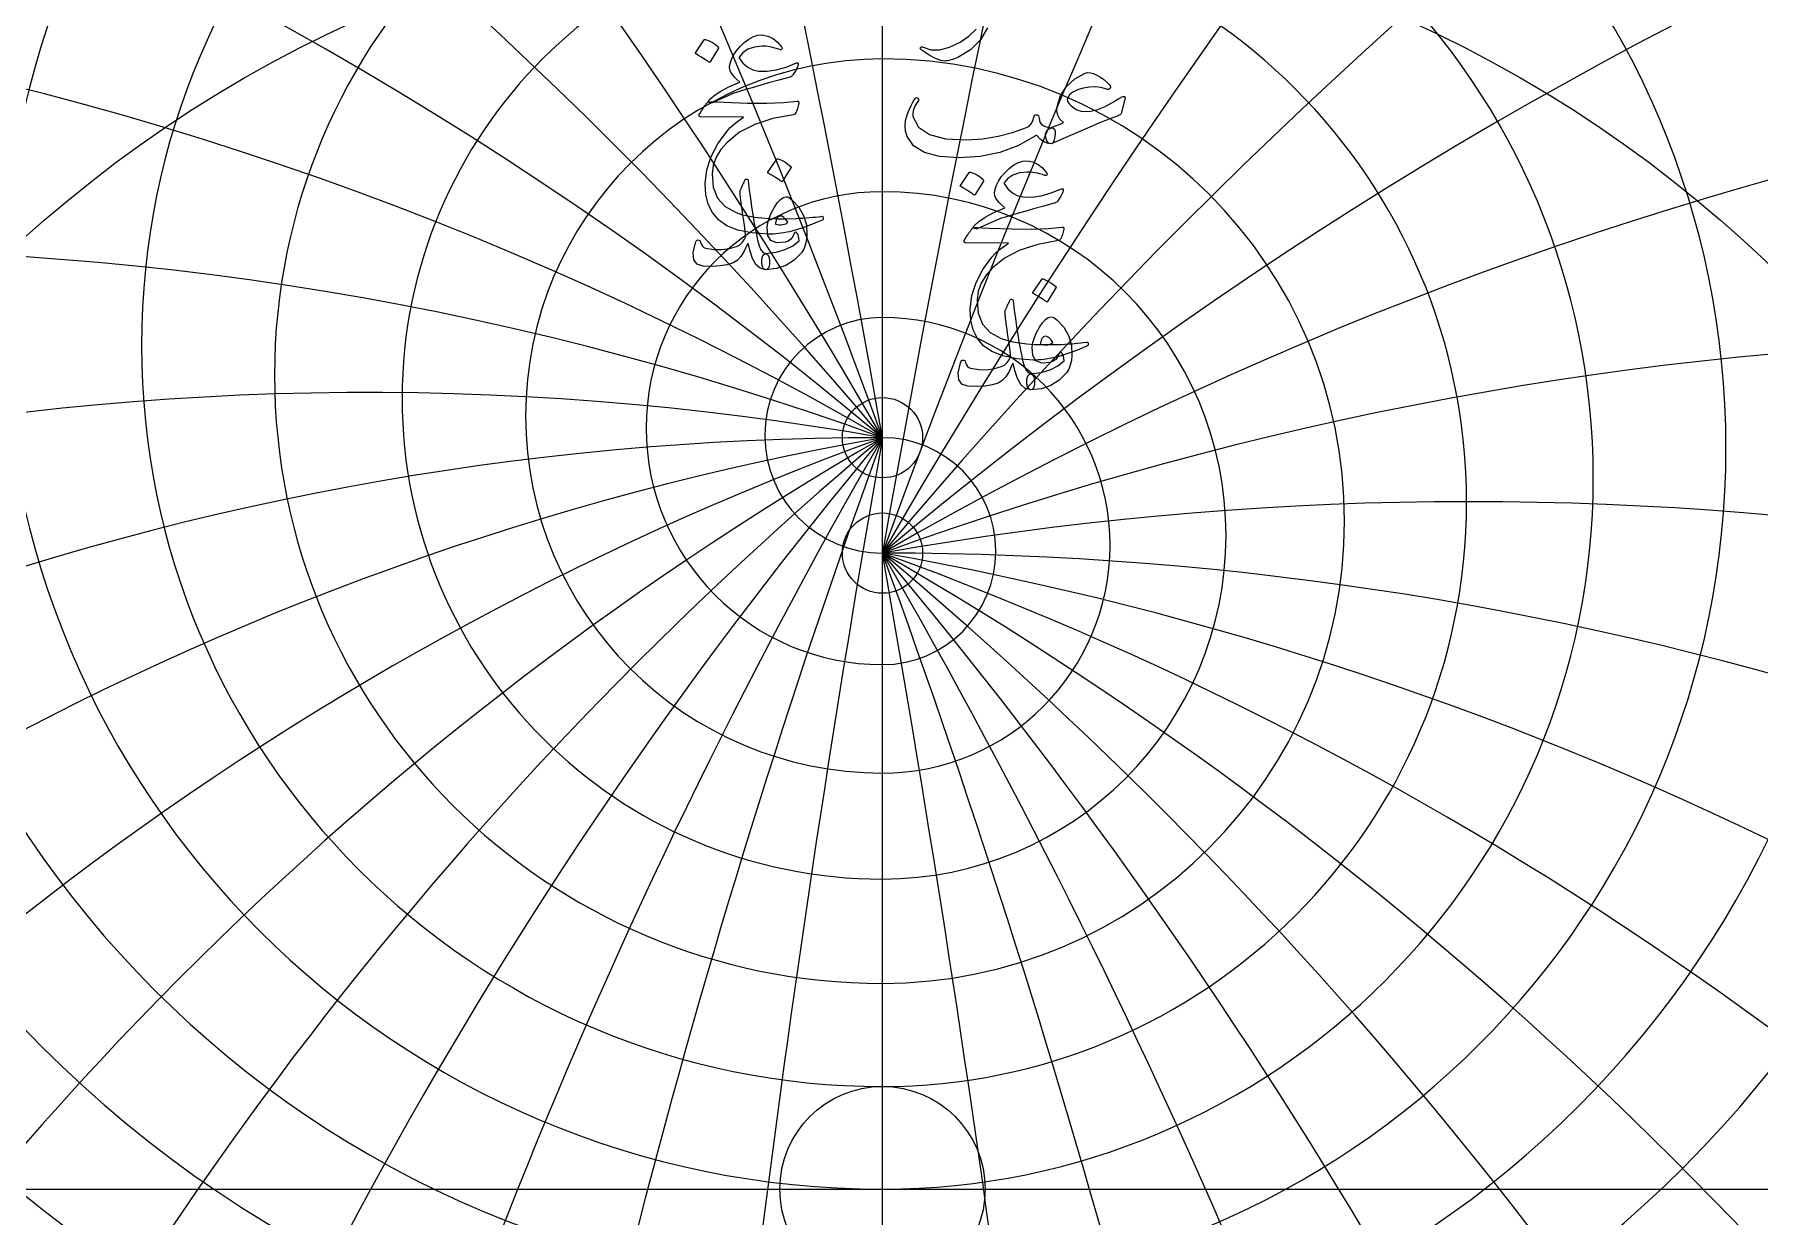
# Model space of a CAD drawing. Header units: millimetres. Extents: x -68 to 68, y -68 to 70.
# Drawn here: x -19.01 to 19.66, y -0.61 to 25.87 of the extents above; entities that cross this region are included whole.
import ezdxf

# ---------------------------------------------------------------- set-up
doc = ezdxf.new("R2010")
doc.units = ezdxf.units.MM
for name, color, linetype in [('CUT_INNER', 6, 'Continuous'), ('CUT_OUTER', 1, 'Continuous'), ('ENGRAVE', 7, 'Continuous'), ('ENGRAVE_FINE', 8, 'Continuous'), ('TEXT', 5, 'Continuous')]:
    doc.layers.add(name, color=color, linetype=linetype)

msp = doc.modelspace()

# ---------------------------------------------------------------- linework, layer by layer
at = {"layer": 'CUT_INNER'}
msp.add_circle((0, 0), 2.3, dxfattribs=at)
at = {"layer": 'CUT_OUTER'}
msp.add_arc((-0.0002, -0.0002), 68.4749, 142.031029, 87.802838, dxfattribs=at)
at = {"layer": 'ENGRAVE'}
for points in [[(0, -67), (0, 67)], [(0, -67), (0, 67)], [(-67, 0), (0, 0)], [(0, 0), (67, 0)]]:
    msp.add_lwpolyline(points, dxfattribs=at)
for centre, radius in [((0, 0), 67), ((0, 0), 43.8575), ((0, 0), 28.7086), ((0, 16.8353), 0.9), ((0, 14.2502), 0.9)]:
    msp.add_circle(centre, radius, dxfattribs=at)
for centre, radius, start, end in [((0, 27.8915), 39.6431, 104.6529, 270), ((0, 25.3496), 42.185, 270, 75.09887), ((0, 25.5212), 34.8434, 90, 270), ((0, 23.0572), 37.3074, 270, 90), ((0, 30.8566), 45.1068, 147.33942, 270), ((0, 23.6066), 30.5529, 90, 270), ((0, 21.204), 32.9555, 270, 90), ((0, 28.2184), 47.745, 270, 31.63039), ((0, 22.0495), 26.6591, 90, 270), ((0, 19.6932), 29.0154, 270, 90), ((0, 34.6199), 51.4552, 169.60534, 270), ((0, 20.7795), 23.078, 90, 270), ((0, 18.4556), 25.4019, 270, 90), ((0, 31.8643), 54.2108, 270, 8.90601), ((0, 19.7447), 19.7447, 90, 270), ((0, 17.4399), 22.0495, 270, 90), ((0, 18.9068), 16.6083, 90, 270), ((0, 16.6083), 18.9068, 270, 90), ((0, 39.4895), 59.0161, 186.817711, 270), ((0, 18.237), 13.6274, 90, 270), ((0, 15.9322), 15.9322, 270, 90), ((0, 17.7139), 10.7675, 90, 270), ((0, 15.3899), 13.0915, 270, 90), ((0, 17.3217), 7.9995, 90, 270), ((0, 14.9654), 10.3558, 270, 90), ((0, 17.049), 5.2975, 90, 270), ((0, 14.6464), 7.7001, 270, 90), ((0, 16.8884), 2.6382, 90, 270), ((0, 14.4244), 5.1022, 270, 90), ((0, -48.7087), 65.544, 90, 132), ((0, -48.7087), 65.544, 90, 132), ((0, 14.2934), 2.5419, 270, 90), ((0, -60.3647), 74.6148, 54, 90), ((0, -60.3647), 74.6148, 54, 90)]:
    msp.add_arc(centre, radius, start, end, dxfattribs=at)
at = {"layer": 'ENGRAVE_FINE'}
for centre, radius, start, end in [((-371.7184, -48.7087), 377.4528, 10, 17.676322), ((-371.7184, -48.7087), 377.4528, 10, 17.676322), ((423.1617, -60.3647), 429.6896, 162.919986, 170), ((423.1617, -60.3647), 429.6896, 162.919986, 170), ((-180.0806, -48.7087), 191.6378, 20, 35.48643), ((-180.0806, -48.7087), 191.6378, 20, 35.48643), ((205.0025, -60.3647), 218.1591, 145.781376, 160), ((205.0025, -60.3647), 218.1591, 145.781376, 160), ((-113.5255, -48.7087), 131.088, 30, 53.548789), ((-113.5255, -48.7087), 131.088, 30, 53.548789), ((129.2367, -60.3647), 149.2296, 128.54581, 150), ((129.2367, -60.3647), 149.2296, 128.54581, 150), ((-78.1123, -48.7087), 101.9683, 40, 71.93986), ((-78.1123, -48.7087), 101.9683, 40, 71.93986), ((88.9225, -60.3647), 116.0801, 111.221729, 140), ((88.9225, -60.3647), 116.0801, 111.221729, 140), ((-54.9979, -48.7087), 85.5616, 50, 90.642678), ((-54.9979, -48.7087), 85.5616, 50, 90.642678), ((62.6093, -60.3647), 97.4027, 95.071728, 130), ((62.6093, -60.3647), 97.4027, 95.071728, 130), ((-37.8418, -48.7087), 75.6837, 60, 104.724148), ((-37.8418, -48.7087), 75.6837, 60, 104.724148), ((43.0789, -60.3647), 86.1578, 82.858349, 120), ((43.0789, -60.3647), 86.1578, 82.858349, 120), ((-23.8561, -48.7087), 69.7505, 70, 115.099318), ((-23.8561, -48.7087), 69.7505, 70, 115.099318), ((27.1576, -60.3647), 79.4034, 72.085097, 110), ((27.1576, -60.3647), 79.4034, 72.085097, 110), ((-11.5572, -48.7087), 66.5551, 80, 124.098899), ((-11.5572, -48.7087), 66.5551, 80, 124.098899), ((11.5572, -48.7087), 66.5551, 100, 139.029506), ((11.5572, -48.7087), 66.5551, 100, 139.029506), ((23.8561, -48.7087), 69.7505, 110, 145.370006), ((23.8561, -48.7087), 69.7505, 110, 145.370006), ((37.8418, -48.7087), 75.6837, 120, 151.168123), ((37.8418, -48.7087), 75.6837, 120, 151.168123), ((54.9979, -48.7087), 85.5616, 130, 156.542484), ((54.9979, -48.7087), 85.5616, 130, 156.542484), ((78.1123, -48.7087), 101.9683, 140, 161.590472), ((78.1123, -48.7087), 101.9683, 140, 161.590472), ((113.5255, -48.7087), 131.088, 150, 166.393686), ((113.5255, -48.7087), 131.088, 150, 166.393686), ((180.0806, -48.7087), 191.6378, 160, 171.022308), ((180.0806, -48.7087), 191.6378, 160, 171.022308), ((371.7184, -48.7087), 377.4528, 170, 175.538632), ((371.7184, -48.7087), 377.4528, 170, 175.538632), ((13.1566, -60.3647), 75.7659, 62.534658, 100), ((13.1566, -60.3647), 75.7659, 62.534658, 100), ((-423.1617, -60.3647), 429.6896, 5.104849, 10), ((-205.0025, -60.3647), 218.1591, 10.267692, 20), ((-129.2367, -60.3647), 149.2296, 15.548702, 30), ((-88.9225, -60.3647), 116.0801, 21.012524, 40), ((-62.6093, -60.3647), 97.4027, 26.730809, 50), ((-43.0789, -60.3647), 86.1578, 32.785093, 60), ((-27.1576, -60.3647), 79.4034, 39.270113, 70), ((-13.1566, -60.3647), 75.7659, 46.297545, 80), ((-13.1566, -60.3647), 75.7659, 46.297545, 80), ((-27.1576, -60.3647), 79.4034, 39.270113, 70), ((-43.0789, -60.3647), 86.1578, 32.785093, 60), ((-62.6093, -60.3647), 97.4027, 26.730809, 50), ((-88.9225, -60.3647), 116.0801, 21.012524, 40), ((-129.2367, -60.3647), 149.2296, 15.548702, 30), ((-205.0025, -60.3647), 218.1591, 10.267692, 20), ((-423.1617, -60.3647), 429.6896, 5.104849, 10), ((0, 51.5576), 83.4219, 270, 323.403035)]:
    msp.add_arc(centre, radius, start, end, dxfattribs=at)
at = {"layer": 'TEXT'}
msp.add_lwpolyline([(2.3515, 26.0211), (2.1946, 25.7459), (1.9743, 25.5241), (1.6906, 25.3557), (1.6509, 25.3386), (1.6117, 25.3233), (1.5731, 25.3097), (1.5349, 25.2978), (1.4975, 25.288), (1.461, 25.2804), (1.4256, 25.275), (1.3912, 25.2719), (1.3054, 25.2841), (1.1916, 25.3288), (1.0499, 25.4059), (0.8802, 25.5154), (0.862, 25.5311), (0.8513, 25.5463), (0.848, 25.5611), (0.8523, 25.5753), (0.8618, 25.5863), (0.8742, 25.5913), (0.8897, 25.5903), (0.9082, 25.5833), (1.0846, 25.5261), (1.2824, 25.5264), (1.5017, 25.584), (1.7425, 25.699), (1.9391, 25.8325), (2.1018, 25.9895)], dxfattribs=at)
for points in [[(-3.9959, 25.7509), (-3.9909, 25.7559), (-3.984, 25.7589), (-3.975, 25.7599), (-3.964, 25.7589), (-3.8864, 25.7275), (-3.8133, 25.6891), (-3.7447, 25.6436), (-3.6806, 25.5913), (-3.6743, 25.5833), (-3.6716, 25.5753), (-3.6723, 25.5673), (-3.6766, 25.5593), (-3.8642, 25.2559), (-3.8712, 25.2487), (-3.8802, 25.247), (-3.8911, 25.2507), (-3.9041, 25.2599), (-3.9153, 25.2679), (-3.9331, 25.2799), (-3.9573, 25.2959), (-3.9879, 25.3158), (-4.0256, 25.3398), (-4.0708, 25.3677), (-4.1234, 25.3996), (-4.1835, 25.4356), (-4.1915, 25.4416), (-4.1955, 25.4475), (-4.1955, 25.4535), (-4.1915, 25.4595)], [(-1.8902, 25.2234), (-1.8869, 25.1952), (-1.9052, 25.1425), (-1.9448, 25.0654), (-2.0059, 24.9639), (-2.0189, 24.9474), (-2.0339, 24.9339), (-2.0509, 24.9235), (-2.0698, 24.916), (-2.3253, 24.8456), (-2.5528, 24.7823), (-2.7524, 24.7259), (-2.9241, 24.6765), (-3.0678, 24.6343), (-3.1836, 24.5996), (-3.2714, 24.5724), (-3.3313, 24.5527), (-3.8143, 24.3372), (-3.8482, 24.3347), (-3.8742, 24.3391), (-3.8921, 24.3506), (-3.9021, 24.3691), (-3.9024, 24.3758), (-3.8991, 24.3841), (-3.8924, 24.3938), (-3.8822, 24.405), (-3.7839, 24.4973), (-3.6367, 24.5946), (-3.4405, 24.6969), (-3.1955, 24.8042), (-3.2622, 24.8611), (-3.3183, 24.916), (-3.364, 24.9689), (-3.3991, 25.0198), (-3.4208, 25.0754), (-3.4261, 25.1425), (-3.4149, 25.2211), (-3.3872, 25.3112), (-3.3422, 25.405), (-3.2794, 25.4988), (-3.1985, 25.5926), (-3.0997, 25.6864), (-2.9922, 25.7675), (-2.8892, 25.8232), (-2.7906, 25.8533), (-2.6966, 25.8581), (-2.5691, 25.8324), (-2.454, 25.7792), (-2.3515, 25.6987), (-2.2614, 25.5906), (-2.2534, 25.5771), (-2.2495, 25.5647), (-2.2495, 25.5532), (-2.2534, 25.5427), (-2.2622, 25.533), (-2.2724, 25.5277), (-2.2841, 25.527), (-2.2974, 25.5307), (-2.3561, 25.5495), (-2.4126, 25.5657), (-2.4669, 25.5794), (-2.5189, 25.5906), (-2.5684, 25.5991), (-2.6152, 25.6046), (-2.6593, 25.6071), (-2.7005, 25.6066), (-2.8724, 25.5864), (-3.0169, 25.5377), (-3.1339, 25.4606), (-3.2235, 25.3551), (-3.1282, 25.2296), (-3.0219, 25.1365), (-2.9046, 25.0759), (-2.7764, 25.0477), (-2.5855, 25.0457), (-2.3802, 25.0757), (-2.1604, 25.1375), (-1.9261, 25.2313), (-1.9164, 25.2338), (-1.9071, 25.2333), (-1.8984, 25.2298), (-1.8902, 25.2234)], [(5.433, 24.421), (5.3532, 24.1016), (5.3442, 24.0862), (5.3292, 24.0717), (5.3083, 24.0582), (5.2813, 24.0457), (5.2216, 24.0247), (5.1581, 24.0013), (5.0908, 23.9758), (5.0199, 23.9479), (4.9451, 23.9181), (4.8667, 23.8866), (4.7845, 23.8533), (4.6985, 23.8182), (3.7804, 23.419), (3.7384, 23.4282), (3.7045, 23.4559), (3.6786, 23.5021), (3.6606, 23.5667), (3.6576, 23.6353), (3.6766, 23.6935), (3.7175, 23.7411), (3.7804, 23.7783), (3.7882, 23.7819), (3.8038, 23.7888), (3.8271, 23.7989), (3.8582, 23.8122), (3.8968, 23.8286), (3.9425, 23.8476), (3.9956, 23.8695), (4.0558, 23.894), (3.9782, 23.9736), (3.9291, 24.0607), (3.9084, 24.1553), (3.9161, 24.2573), (3.9929, 24.5001), (4.1237, 24.7054), (4.3083, 24.8733), (4.5468, 25.0038), (4.599, 25.016), (4.6596, 25.0128), (4.7287, 24.9941), (4.8063, 24.9599), (4.8869, 24.9132), (4.961, 24.8611), (5.0286, 24.8035), (5.0897, 24.7403), (5.1069, 24.7171), (5.1147, 24.6954), (5.1129, 24.6752), (5.1017, 24.6565), (5.0847, 24.642), (5.0658, 24.6346), (5.0448, 24.6341), (5.0219, 24.6405), (4.9023, 24.6782), (4.7754, 24.6954), (4.6409, 24.6922), (4.4989, 24.6685), (4.3704, 24.6301), (4.2684, 24.5787), (4.1928, 24.5143), (4.1436, 24.437), (4.1386, 24.4025), (4.1516, 24.3631), (4.1826, 24.3187), (4.2315, 24.2693), (4.2873, 24.2244), (4.3432, 24.1895), (4.3991, 24.1645), (4.455, 24.1495), (4.6224, 24.1453), (4.8013, 24.1805), (4.9917, 24.2551), (5.1935, 24.3691), (5.2152, 24.3828), (5.2364, 24.396), (5.2571, 24.4088), (5.2773, 24.421), (5.2968, 24.4325), (5.3153, 24.4429), (5.3327, 24.4524), (5.3492, 24.4609), (5.3949, 24.4824), (5.424, 24.4829), (5.4368, 24.4624), (5.433, 24.421)], [(-3.5468, 24.3491), (-3.0346, 24.3312), (-2.5918, 24.3292), (-2.2183, 24.3431), (-1.9141, 24.3731), (-1.9048, 24.3742), (-1.8967, 24.3736), (-1.8898, 24.3712), (-1.8842, 24.3671), (-1.8801, 24.3615), (-1.8777, 24.3546), (-1.8771, 24.3465), (-1.8782, 24.3372), (-1.8861, 24.3007), (-1.8937, 24.2673), (-1.901, 24.2369), (-1.9081, 24.2094), (-1.915, 24.185), (-1.9216, 24.1635), (-1.928, 24.145), (-1.9341, 24.1296), (-1.9471, 24.1049), (-1.962, 24.0867), (-1.979, 24.0749), (-1.998, 24.0697), (-2.459, 23.9861), (-2.8602, 23.8551), (-3.2015, 23.6767), (-3.483, 23.4509), (-3.6252, 23.2885), (-3.7285, 23.1166), (-3.7928, 22.9352), (-3.8183, 22.7444), (-3.7938, 22.4447), (-3.6965, 22.2005), (-3.5264, 22.0116), (-3.2834, 21.8781), (-3.1574, 21.8377), (-3.0189, 21.8043), (-2.868, 21.7778), (-2.7045, 21.7584), (-2.5289, 21.7456), (-2.3413, 21.7394), (-2.1417, 21.7397), (-1.9301, 21.7464), (-1.8549, 21.7506), (-1.7809, 21.7554), (-1.7082, 21.7606), (-1.6367, 21.7663), (-1.567, 21.7726), (-1.4995, 21.7793), (-1.4342, 21.7866), (-1.3712, 21.7943), (-1.352, 21.7953), (-1.3383, 21.7903), (-1.3301, 21.7793), (-1.3273, 21.7624), (-1.3288, 21.7426), (-1.3333, 21.7274), (-1.3408, 21.7167), (-1.3513, 21.7105), (-1.464, 21.6628), (-1.5708, 21.6196), (-1.6716, 21.581), (-1.7664, 21.5468), (-1.855, 21.5169), (-1.9371, 21.4909), (-2.0127, 21.4689), (-2.0818, 21.451), (-2.1468, 21.4378), (-2.21, 21.426), (-2.2715, 21.4158), (-2.3313, 21.4071), (-2.3895, 21.4003), (-2.4466, 21.3961), (-2.5023, 21.3943), (-2.5568, 21.3951), (-2.9291, 21.424), (-3.2395, 21.4869), (-3.488, 21.5837), (-3.6746, 21.7145), (-3.8115, 21.8779), (-3.9071, 22.0687), (-3.9612, 22.287), (-3.974, 22.5328), (-3.9348, 22.8377), (-3.8412, 23.1336), (-3.6933, 23.4205), (-3.4909, 23.6984), (-3.4119, 23.7825), (-3.3223, 23.8631), (-3.2222, 23.9402), (-3.1117, 24.0138), (-4.0778, 24.0218), (-4.101, 24.0318), (-4.1107, 24.0497), (-4.107, 24.0757), (-4.0897, 24.1096), (-4.0573, 24.159), (-4.0279, 24.2034), (-4.0014, 24.2428), (-3.978, 24.2773), (-3.9575, 24.3065), (-3.94, 24.3302), (-3.9256, 24.3484), (-3.9141, 24.3611), (-3.8881, 24.3633), (-3.8183, 24.3621), (-3.7045, 24.3574), (-3.5468, 24.3491)], [(0.7345, 24.433), (0.7487, 24.4484), (0.7635, 24.4549), (0.7787, 24.4524), (0.7944, 24.4409), (0.8064, 24.426), (0.8104, 24.409), (0.8064, 24.39), (0.7944, 24.3691), (0.7335, 24.2748), (0.6946, 24.1875), (0.6776, 24.1071), (0.6826, 24.0338), (0.8076, 23.7928), (1.0509, 23.6246), (1.4124, 23.5293), (1.8922, 23.5068), (2.2482, 23.533), (2.5898, 23.5877), (2.9169, 23.6707), (3.2295, 23.7823), (3.2846, 23.815), (3.3303, 23.8651), (3.3664, 23.9327), (3.3931, 24.0178), (3.4021, 24.042), (3.4171, 24.0587), (3.4381, 24.0679), (3.465, 24.0697), (3.4842, 24.0615), (3.4979, 24.0447), (3.5062, 24.0195), (3.5089, 23.9859), (3.5276, 23.9025), (3.5798, 23.8402), (3.6653, 23.7987), (3.7844, 23.7783), (3.8273, 23.7688), (3.8562, 23.7444), (3.8712, 23.7049), (3.8722, 23.6505), (3.8577, 23.5492), (3.8382, 23.4769), (3.8138, 23.4335), (3.7844, 23.419), (3.6968, 23.4305), (3.6137, 23.4649), (3.5351, 23.5223), (3.461, 23.6026), (3.4548, 23.6059), (3.444, 23.6036), (3.4288, 23.5959), (3.4091, 23.5827), (3.0369, 23.3731), (2.6307, 23.2234), (2.1906, 23.1336), (1.7165, 23.1036), (1.2784, 23.1336), (0.9381, 23.2234), (0.6956, 23.3731), (0.5509, 23.5827), (0.518, 23.6997), (0.507, 23.8192), (0.518, 23.9412), (0.5509, 24.0657), (0.5953, 24.1815), (0.6407, 24.2813), (0.6871, 24.3651), (0.7345, 24.433)], [(-2.3712, 23.0741), (-2.3662, 23.0791), (-2.3592, 23.0821), (-2.3503, 23.0831), (-2.3393, 23.0821), (-2.2617, 23.0507), (-2.1886, 23.0122), (-2.12, 22.9668), (-2.0558, 22.9144), (-2.0496, 22.9065), (-2.0469, 22.8985), (-2.0476, 22.8905), (-2.0519, 22.8825), (-2.2395, 22.5791), (-2.2465, 22.5719), (-2.2554, 22.5701), (-2.2664, 22.5739), (-2.2794, 22.5831), (-2.2906, 22.5911), (-2.3083, 22.6031), (-2.3325, 22.619), (-2.3632, 22.639), (-2.4009, 22.6629), (-2.4461, 22.6909), (-2.4987, 22.7228), (-2.5588, 22.7587), (-2.5668, 22.7647), (-2.5708, 22.7707), (-2.5708, 22.7767), (-2.5668, 22.7827)], [(4.0498, 22.4035), (4.0531, 22.3753), (4.0348, 22.3226), (3.9952, 22.2455), (3.9341, 22.144), (3.9211, 22.1275), (3.9061, 22.1141), (3.8891, 22.1036), (3.8702, 22.0961), (3.6147, 22.0257), (3.3872, 21.9624), (3.1876, 21.906), (3.0159, 21.8566), (2.8722, 21.8144), (2.7564, 21.7797), (2.6686, 21.7525), (2.6087, 21.7328), (2.1257, 21.5173), (2.0918, 21.5148), (2.0658, 21.5193), (2.0479, 21.5307), (2.0379, 21.5492), (2.0376, 21.5559), (2.0409, 21.5642), (2.0476, 21.5739), (2.0578, 21.5851), (2.1561, 21.6774), (2.3033, 21.7747), (2.4995, 21.877), (2.7445, 21.9843), (2.6778, 22.0412), (2.6217, 22.0961), (2.576, 22.149), (2.5409, 22.1999), (2.5192, 22.2555), (2.5139, 22.3226), (2.5251, 22.4012), (2.5528, 22.4913), (2.5978, 22.5851), (2.6606, 22.6789), (2.7415, 22.7727), (2.8403, 22.8665), (2.9478, 22.9476), (3.0508, 23.0033), (3.1494, 23.0334), (3.2434, 23.0382), (3.3709, 23.0125), (3.486, 22.9593), (3.5885, 22.8788), (3.6786, 22.7707), (3.6866, 22.7573), (3.6905, 22.7448), (3.6905, 22.7333), (3.6866, 22.7228), (3.6778, 22.7131), (3.6676, 22.7079), (3.6559, 22.7071), (3.6426, 22.7108), (3.5839, 22.7296), (3.5274, 22.7458), (3.4731, 22.7595), (3.4211, 22.7707), (3.3716, 22.7792), (3.3248, 22.7847), (3.2807, 22.7872), (3.2395, 22.7867), (3.0676, 22.7665), (2.9231, 22.7178), (2.8061, 22.6407), (2.7165, 22.5352), (2.8118, 22.4097), (2.9181, 22.3166), (3.0354, 22.256), (3.1636, 22.2278), (3.3545, 22.2258), (3.5598, 22.2558), (3.7796, 22.3176), (4.0139, 22.4115), (4.0236, 22.4139), (4.0329, 22.4134), (4.0416, 22.41), (4.0498, 22.4035)], [(-2.6187, 20.9584), (-2.5898, 20.9444), (-2.5668, 20.9225), (-2.5498, 20.8925), (-2.5389, 20.8546), (-2.5316, 20.8077), (-2.5299, 20.7628), (-2.5336, 20.7199), (-2.5429, 20.679), (-2.5566, 20.644), (-2.5738, 20.6191), (-2.5945, 20.6041), (-2.6187, 20.5991), (-2.7382, 20.6323), (-2.8373, 20.7159), (-2.9159, 20.8499), (-2.974, 21.0342), (-2.9815, 21.066), (-2.988, 21.0936), (-2.9935, 21.1169), (-2.9979, 21.136), (-3.0014, 21.1509), (-3.0039, 21.1615), (-3.0054, 21.1678), (-3.0059, 21.17), (-3.0119, 21.1817), (-3.0179, 21.1849), (-3.0239, 21.1797), (-3.0299, 21.166), (-3.0977, 21.0128), (-3.1736, 20.8925), (-3.2574, 20.8052), (-3.3492, 20.7508), (-3.4825, 20.7089), (-3.6386, 20.6829), (-3.8178, 20.673), (-4.0199, 20.679), (-4.1549, 20.7206), (-4.2285, 20.8217), (-4.2407, 20.9821), (-4.1915, 21.2019), (-4.1803, 21.2283), (-4.1666, 21.2478), (-4.1504, 21.2603), (-4.1317, 21.2658), (-4.1132, 21.264), (-4.0977, 21.2548), (-4.0852, 21.2381), (-4.0758, 21.2139), (-4.0556, 21.1622), (-4.0309, 21.1231), (-4.0017, 21.0964), (-3.968, 21.0821), (-3.7791, 21.0532), (-3.5997, 21.0502), (-3.4298, 21.0732), (-3.2694, 21.1221), (-3.1998, 21.1585), (-3.1427, 21.2079), (-3.098, 21.2703), (-3.0658, 21.3456), (-3.0678, 21.3813), (-3.0778, 21.4644), (-3.0957, 21.5949), (-3.1217, 21.7727), (-3.1349, 21.8679), (-3.1466, 21.9539), (-3.1569, 22.0306), (-3.1656, 22.0981), (-3.1731, 22.1558), (-3.1796, 22.2034), (-3.1851, 22.2407), (-3.1896, 22.2677), (-3.1933, 22.3092), (-3.1926, 22.3456), (-3.1873, 22.377), (-3.1776, 22.4035), (-3.1621, 22.4363), (-3.1476, 22.4668), (-3.1342, 22.4952), (-3.1217, 22.5212), (-3.1105, 22.5451), (-3.1007, 22.5666), (-3.0925, 22.586), (-3.0858, 22.6031), (-3.0788, 22.6168), (-3.0698, 22.626), (-3.0588, 22.6308), (-3.0458, 22.631), (-3.0316, 22.6255), (-3.0209, 22.617), (-3.0137, 22.6056), (-3.0099, 22.5911), (-2.9856, 22.3869), (-2.9605, 22.1934), (-2.9347, 22.0106), (-2.9081, 21.8386), (-2.8811, 21.6773), (-2.8537, 21.5267), (-2.8262, 21.3869), (-2.7983, 21.2578), (-2.7647, 21.1373), (-2.7235, 21.0472), (-2.6748, 20.9876), (-2.6187, 20.9584)], [(1.9441, 22.7763), (1.9491, 22.7813), (1.956, 22.7843), (1.965, 22.7853), (1.976, 22.7843), (2.0536, 22.7529), (2.1267, 22.7144), (2.1953, 22.669), (2.2594, 22.6166), (2.2657, 22.6086), (2.2684, 22.6007), (2.2677, 22.5927), (2.2634, 22.5847), (2.0758, 22.2813), (2.0688, 22.2741), (2.0598, 22.2723), (2.0489, 22.2761), (2.0359, 22.2853), (2.0247, 22.2933), (2.0069, 22.3053), (1.9827, 22.3212), (1.9521, 22.3412), (1.9144, 22.3651), (1.8692, 22.3931), (1.8166, 22.425), (1.7565, 22.4609), (1.7485, 22.4669), (1.7445, 22.4729), (1.7445, 22.4789), (1.7485, 22.4849)], [(-2.1596, 22.2318), (-2.1322, 22.2278), (-2.1018, 22.2158), (-2.0683, 22.1959), (-2.0319, 22.1679), (-1.876, 22.0018), (-1.7674, 21.8147), (-1.7063, 21.6066), (-1.6926, 21.3775), (-1.7048, 21.2583), (-1.7295, 21.152), (-1.7667, 21.0587), (-1.8163, 20.9783), (-1.9773, 20.8124), (-2.1646, 20.6939), (-2.3784, 20.6228), (-2.6187, 20.5991), (-2.6429, 20.6049), (-2.6636, 20.6221), (-2.6808, 20.6508), (-2.6946, 20.6909), (-2.6997, 20.7131), (-2.703, 20.7358), (-2.7047, 20.759), (-2.7045, 20.7827), (-2.7032, 20.8062), (-2.701, 20.8286), (-2.6982, 20.8501), (-2.6946, 20.8706), (-2.6838, 20.906), (-2.6676, 20.9324), (-2.6459, 20.9499), (-2.6187, 20.9584), (-2.3847, 20.9898), (-2.1816, 21.0482), (-2.0094, 21.1335), (-1.8682, 21.2458), (-1.875, 21.3019), (-1.8832, 21.3466), (-1.8929, 21.3798), (-1.9042, 21.4015), (-1.9176, 21.4202), (-1.9301, 21.4324), (-1.9416, 21.4382), (-1.9521, 21.4374), (-1.9593, 21.4349), (-1.965, 21.4314), (-1.9693, 21.4269), (-1.972, 21.4215), (-2.0104, 21.3426), (-2.0578, 21.2817), (-2.1142, 21.2388), (-2.1796, 21.2139), (-2.3695, 21.1992), (-2.4999, 21.2508), (-2.5711, 21.3688), (-2.5828, 21.5532), (-2.5668, 21.659), (-2.5349, 21.7687), (-2.487, 21.8825), (-2.4231, 22.0003), (-2.3557, 22.1016), (-2.2894, 22.1739), (-2.224, 22.2173), (-2.1596, 22.2318)], [(-2.2914, 21.8007), (-2.331, 21.7895), (-2.3622, 21.7598), (-2.3849, 21.7116), (-2.3992, 21.645), (-2.3989, 21.6345), (-2.3982, 21.627), (-2.3969, 21.6225), (-2.3952, 21.621), (-2.355, 21.6113), (-2.3143, 21.6061), (-2.2732, 21.6053), (-2.2315, 21.6091), (-2.1948, 21.6168), (-2.1646, 21.628), (-2.1409, 21.6428), (-2.1237, 21.661), (-2.1686, 21.7251), (-2.2115, 21.7697), (-2.2524, 21.7949), (-2.2914, 21.8007)], [(2.3932, 21.5292), (2.9054, 21.5113), (3.3482, 21.5093), (3.7217, 21.5232), (4.0259, 21.5532), (4.0352, 21.5543), (4.0433, 21.5537), (4.0502, 21.5513), (4.0558, 21.5472), (4.0599, 21.5416), (4.0623, 21.5347), (4.0629, 21.5266), (4.0618, 21.5173), (4.0539, 21.4808), (4.0463, 21.4474), (4.039, 21.417), (4.0319, 21.3895), (4.025, 21.3651), (4.0184, 21.3436), (4.012, 21.3251), (4.0059, 21.3097), (3.9929, 21.285), (3.978, 21.2668), (3.961, 21.255), (3.942, 21.2498), (3.481, 21.1662), (3.0798, 21.0352), (2.7385, 20.8568), (2.457, 20.631), (2.3148, 20.4686), (2.2115, 20.2967), (2.1472, 20.1153), (2.1217, 19.9245), (2.1462, 19.6248), (2.2435, 19.3806), (2.4136, 19.1917), (2.6566, 19.0582), (2.7826, 19.0178), (2.9211, 18.9844), (3.072, 18.9579), (3.2355, 18.9385), (3.4111, 18.9257), (3.5987, 18.9195), (3.7983, 18.9198), (4.0099, 18.9265), (4.0851, 18.9307), (4.1591, 18.9355), (4.2318, 18.9407), (4.3033, 18.9465), (4.373, 18.9527), (4.4405, 18.9594), (4.5058, 18.9667), (4.5688, 18.9744), (4.588, 18.9754), (4.6017, 18.9704), (4.6099, 18.9594), (4.6127, 18.9425), (4.6112, 18.9227), (4.6067, 18.9075), (4.5992, 18.8968), (4.5887, 18.8906), (4.476, 18.8429), (4.3692, 18.7997), (4.2684, 18.7611), (4.1736, 18.7269), (4.085, 18.697), (4.0029, 18.671), (3.9273, 18.6491), (3.8582, 18.6311), (3.7932, 18.6179), (3.73, 18.6061), (3.6685, 18.5959), (3.6087, 18.5872), (3.5505, 18.5804), (3.4934, 18.5762), (3.4377, 18.5745), (3.3832, 18.5752), (3.0109, 18.6041), (2.7005, 18.667), (2.452, 18.7638), (2.2654, 18.8946), (2.1285, 19.058), (2.0329, 19.2488), (1.9788, 19.4671), (1.966, 19.7129), (2.0052, 20.0178), (2.0988, 20.3137), (2.2467, 20.6006), (2.4491, 20.8785), (2.5281, 20.9626), (2.6177, 21.0432), (2.7178, 21.1203), (2.8283, 21.1939), (1.8622, 21.2019), (1.839, 21.2119), (1.8293, 21.2298), (1.833, 21.2558), (1.8503, 21.2897), (1.8827, 21.3391), (1.9121, 21.3835), (1.9386, 21.4229), (1.962, 21.4574), (1.9825, 21.4866), (2, 21.5103), (2.0144, 21.5285), (2.0259, 21.5412), (2.0519, 21.5435), (2.1217, 21.5422), (2.2355, 21.5375), (2.3932, 21.5292)], [(3.5688, 20.3828), (3.5738, 20.3878), (3.5808, 20.3908), (3.5897, 20.3918), (3.6007, 20.3908), (3.6783, 20.3594), (3.7514, 20.3209), (3.82, 20.2755), (3.8842, 20.2231), (3.8904, 20.2152), (3.8931, 20.2072), (3.8924, 20.1992), (3.8881, 20.1912), (3.7005, 19.8878), (3.6935, 19.8806), (3.6846, 19.8788), (3.6736, 19.8826), (3.6606, 19.8918), (3.6494, 19.8998), (3.6317, 19.9118), (3.6075, 19.9277), (3.5768, 19.9477), (3.5391, 19.9716), (3.4939, 19.9996), (3.4413, 20.0315), (3.3812, 20.0675), (3.3732, 20.0734), (3.3692, 20.0794), (3.3692, 20.0854), (3.3732, 20.0914)], [(3.3213, 18.2671), (3.3502, 18.2531), (3.3732, 18.2312), (3.3902, 18.2012), (3.4011, 18.1633), (3.4084, 18.1164), (3.4101, 18.0715), (3.4064, 18.0286), (3.3971, 17.9877), (3.3834, 17.9527), (3.3662, 17.9278), (3.3455, 17.9128), (3.3213, 17.9078), (3.2018, 17.941), (3.1027, 18.0246), (3.0241, 18.1586), (2.966, 18.3429), (2.9585, 18.3747), (2.952, 18.4023), (2.9465, 18.4256), (2.9421, 18.4447), (2.9386, 18.4596), (2.9361, 18.4702), (2.9346, 18.4765), (2.9341, 18.4787), (2.9281, 18.4904), (2.9221, 18.4936), (2.9161, 18.4884), (2.9101, 18.4747), (2.8423, 18.3215), (2.7664, 18.2012), (2.6826, 18.1139), (2.5908, 18.0595), (2.4575, 18.0176), (2.3014, 17.9916), (2.1222, 17.9817), (1.9201, 17.9877), (1.7851, 18.0293), (1.7115, 18.1304), (1.6993, 18.2908), (1.7485, 18.5106), (1.7597, 18.537), (1.7734, 18.5565), (1.7896, 18.569), (1.8083, 18.5745), (1.8268, 18.5727), (1.8423, 18.5635), (1.8548, 18.5468), (1.8642, 18.5226), (1.8844, 18.4709), (1.9091, 18.4318), (1.9383, 18.4051), (1.972, 18.3908), (2.1609, 18.3619), (2.3403, 18.3589), (2.5102, 18.3819), (2.6706, 18.4308), (2.7402, 18.4672), (2.7973, 18.5166), (2.842, 18.579), (2.8742, 18.6543), (2.8722, 18.69), (2.8622, 18.7731), (2.8443, 18.9036), (2.8183, 19.0814), (2.8051, 19.1766), (2.7934, 19.2626), (2.7831, 19.3393), (2.7744, 19.4068), (2.7669, 19.4645), (2.7604, 19.5121), (2.7549, 19.5494), (2.7504, 19.5764), (2.7467, 19.6179), (2.7474, 19.6543), (2.7527, 19.6857), (2.7624, 19.7122), (2.7779, 19.745), (2.7924, 19.7755), (2.8058, 19.8039), (2.8183, 19.8299), (2.8295, 19.8538), (2.8393, 19.8753), (2.8475, 19.8947), (2.8542, 19.9118), (2.8612, 19.9255), (2.8702, 19.9347), (2.8812, 19.9395), (2.8942, 19.9397), (2.9084, 19.9342), (2.9191, 19.9257), (2.9263, 19.9143), (2.9301, 19.8998), (2.9544, 19.6956), (2.9795, 19.5021), (3.0053, 19.3193), (3.0319, 19.1473), (3.0589, 18.986), (3.0863, 18.8354), (3.1138, 18.6956), (3.1417, 18.5665), (3.1753, 18.446), (3.2165, 18.3559), (3.2652, 18.2963), (3.3213, 18.2671)], [(3.7804, 19.5405), (3.8078, 19.5365), (3.8382, 19.5245), (3.8717, 19.5046), (3.9081, 19.4766), (4.064, 19.3105), (4.1726, 19.1234), (4.2337, 18.9153), (4.2474, 18.6862), (4.2352, 18.567), (4.2105, 18.4607), (4.1733, 18.3674), (4.1237, 18.287), (3.9627, 18.1211), (3.7754, 18.0026), (3.5616, 17.9315), (3.3213, 17.9078), (3.2971, 17.9136), (3.2764, 17.9308), (3.2592, 17.9595), (3.2454, 17.9996), (3.2403, 18.0218), (3.237, 18.0445), (3.2353, 18.0677), (3.2355, 18.0914), (3.2368, 18.1149), (3.239, 18.1373), (3.2418, 18.1588), (3.2454, 18.1793), (3.2562, 18.2147), (3.2724, 18.2411), (3.2941, 18.2586), (3.3213, 18.2671), (3.5553, 18.2985), (3.7584, 18.3569), (3.9306, 18.4422), (4.0718, 18.5545), (4.065, 18.6106), (4.0568, 18.6553), (4.0471, 18.6885), (4.0358, 18.7102), (4.0224, 18.7289), (4.0099, 18.7411), (3.9984, 18.7469), (3.9879, 18.7461), (3.9807, 18.7436), (3.975, 18.7401), (3.9707, 18.7356), (3.968, 18.7302), (3.9296, 18.6513), (3.8822, 18.5904), (3.8258, 18.5475), (3.7604, 18.5226), (3.5705, 18.5079), (3.4401, 18.5595), (3.3689, 18.6775), (3.3572, 18.8619), (3.3732, 18.9677), (3.4051, 19.0775), (3.453, 19.1912), (3.5169, 19.309), (3.5843, 19.4103), (3.6506, 19.4826), (3.716, 19.526), (3.7804, 19.5405)], [(3.6486, 19.1094), (3.609, 19.0982), (3.5778, 19.0685), (3.5551, 19.0203), (3.5408, 18.9537), (3.5411, 18.9432), (3.5418, 18.9357), (3.5431, 18.9312), (3.5448, 18.9297), (3.585, 18.92), (3.6257, 18.9148), (3.6668, 18.914), (3.7085, 18.9178), (3.7452, 18.9255), (3.7754, 18.9367), (3.7991, 18.9515), (3.8163, 18.9697), (3.7714, 19.0338), (3.7285, 19.0784), (3.6876, 19.1036), (3.6486, 19.1094)]]:
    msp.add_lwpolyline(points, close=True, dxfattribs=at)

doc.saveas('drawing.dxf')
